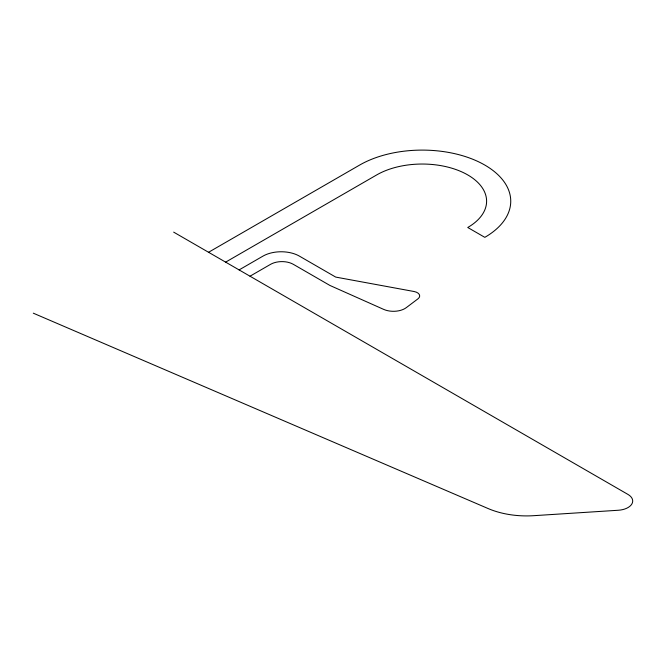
<?xml version="1.0" encoding="UTF-8"?>
<svg xmlns="http://www.w3.org/2000/svg" width="666" height="666" viewBox="0 0 666 666"><rect width="100%" height="100%" fill="white"/><g stroke="black" fill="none" stroke-linecap="round" stroke-linejoin="round"><path stroke-width="1" d="M208.558 252.281L359.632 165.068A88.52 51.107 0 0 1 484.815 165.068A88.52 51.107 0 0 1 484.815 237.346L467.748 227.489A64.377 37.171 0 0 0 467.748 174.925A64.377 37.171 0 0 0 376.698 174.925L225.632 262.138M239.094 269.913L262.978 256.119A25.749 14.868 0 0 1 299.4 256.119L335.714 277.089L414.11 291.517A8.05 4.645 0 0 1 418.048 298.768L406.252 307.667A16.092 9.291 0 0 1 383.641 309.374L329.936 285.456L293.34 264.327A16.092 9.291 0 0 0 270.579 264.327L250 276.207M33.3 313.178L488.153 508.558A64.377 37.171 0 0 0 533.699 515.684L618.389 510.248A16.092 9.291 0 0 0 631.793 504.087A16.092 9.291 0 0 0 627.988 494.438L173.668 232.134"/></g></svg>
